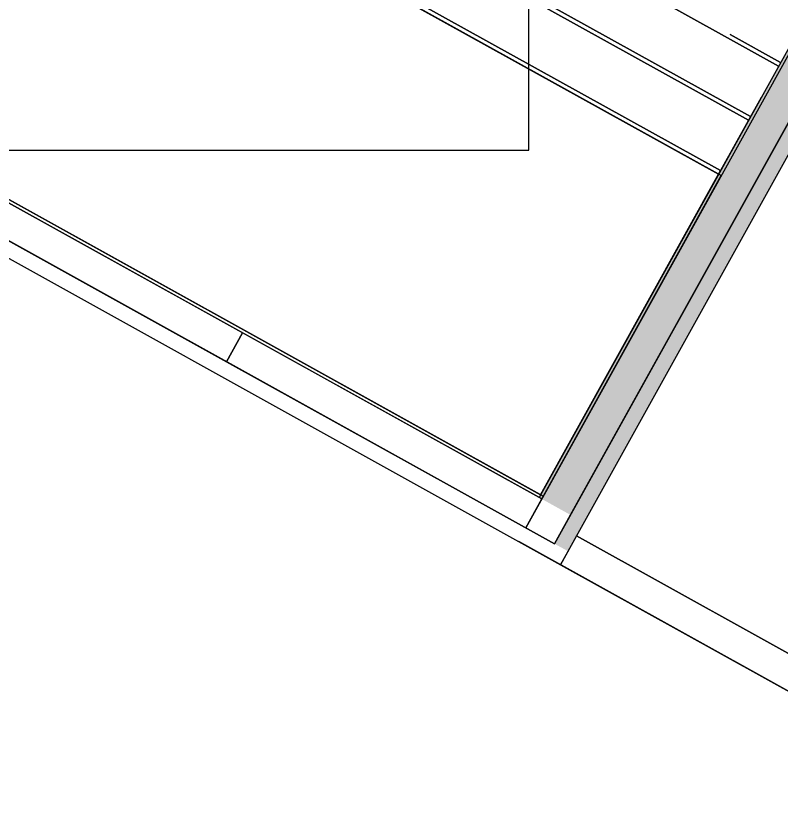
# Model space of a CAD drawing. Header units: metres. Extents: x 2.3 to 42.8, y 0.9 to 31.9.
# Drawn here: x 30.47 to 31.933, y 26.109 to 27.607 of the extents above; entities that cross this region are included whole.
import ezdxf

# ---------------------------------------------------------------- set-up
doc = ezdxf.new("R2010")
doc.units = ezdxf.units.M
for name, color, linetype in [('ARREDI', 9, 'Continuous'), ('PARETI_STRUTTURE', 7, 'Continuous'), ('PILASTRI_SETTI', 8, 'Continuous'), ('WAYFINDING_RIQUADRI', 7, 'Continuous')]:
    doc.layers.add(name, color=color, linetype=linetype)

msp = doc.modelspace()

# ---------------------------------------------------------------- linework, layer by layer
at = {"layer": 'ARREDI'}
for points in [[(31.8178, 27.3011), (30.527, 28.0178), (30.1839, 27.3999), (31.4747, 26.6832)], [(31.3426, 27.7091), (31.8738, 27.4141)], [(31.1969, 27.6549), (31.8165, 27.3108)], [(32.0249, 27.5442), (31.9698, 27.5748), (31.4442, 26.6281), (31.4992, 26.5975)], [(31.8345, 27.571), (31.9312, 27.5174)], [(30.8727, 26.9454), (30.9033, 27.0005), (30.1288, 27.4305), (30.0982, 27.3755)], [(30.9033, 27.0005), (30.8727, 26.9454), (31.4442, 26.6281), (31.4747, 26.6832)]]:
    msp.add_lwpolyline(points, close=True, dxfattribs=at)
for points in [[(31.894, 27.4505), (31.8165, 27.3109)], [(30.1922, 27.4021), (31.4725, 26.6912)], [(31.4724, 26.6912), (31.8165, 27.3109)]]:
    msp.add_lwpolyline(points, dxfattribs=at)
at = {"layer": 'PARETI_STRUTTURE'}
for points in [[(32.8379, 29.1504), (31.4696, 26.6861)], [(31.5298, 26.6526), (32.9125, 29.1428)], [(32.8981, 29.117), (31.4992, 26.5975)], [(31.5251, 26.5832), (32.924, 29.1026)], [(31.4696, 26.6861), (30.1841, 27.3998)], [(30.1893, 27.3969), (31.4747, 26.6832)], [(31.4776, 26.6884), (30.1922, 27.4021)], [(31.4992, 26.5975), (30.0985, 27.3753)], [(30.0841, 27.3495), (31.5107, 26.5574), (31.5251, 26.5832)], [(30.1536, 27.3447), (31.4992, 26.5975), (31.5298, 26.6526)], [(31.5413, 26.6125), (33.4183, 25.5703)], [(32.7425, 25.8735), (31.4311, 26.6016)]]:
    msp.add_lwpolyline(points, dxfattribs=at)
for points in [[(31.8178, 27.3011), (30.527, 28.0178), (30.1839, 27.3999), (31.4747, 26.6832)], [(31.8127, 27.304), (31.1982, 27.6451), (31.2378, 27.7165), (31.1982, 27.6451)], [(31.324, 27.7104), (31.87, 27.4072)], [(31.324, 27.7104), (31.87, 27.4072)], [(31.9273, 27.5105), (31.6504, 27.6643)], [(31.9273, 27.5105), (31.6504, 27.6643)], [(32.0249, 27.5442), (31.9698, 27.5748), (31.4442, 26.6281), (31.4992, 26.5975)], [(30.8727, 26.9454), (30.9033, 27.0005), (30.1288, 27.4305), (30.0982, 27.3755)], [(30.9033, 27.0005), (30.8727, 26.9454), (31.4442, 26.6281), (31.4747, 26.6832)], [(32.7765, 25.9266), (31.5413, 26.6125), (31.5107, 26.5574), (32.7459, 25.8715)]]:
    msp.add_lwpolyline(points, close=True, dxfattribs=at)
at = {"layer": 'PILASTRI_SETTI'}
for points in [[(30.0841, 27.3495), (31.1382, 29.2479), (30.0583, 27.3638), (31.1124, 29.2623)], [(30.1893, 27.3969), (31.1985, 29.2145), (30.1841, 27.3998), (31.1933, 29.2173)], [(31.4747, 26.6832), (32.8574, 29.1734), (31.4696, 26.6861), (32.8522, 29.1763)], [(31.5298, 26.6526), (32.9125, 29.1428), (31.4747, 26.6832), (32.8574, 29.1734)], [(31.5251, 26.5832), (32.924, 29.1026), (31.4992, 26.5975), (32.8982, 29.117)]]:
    msp.add_solid(points, dxfattribs=at)
at = {"layer": 'WAYFINDING_RIQUADRI'}
msp.add_lwpolyline([(30.35, 27.35), (31.45, 27.35), (31.45, 27.85), (30.35, 27.85)], close=True, dxfattribs=at)

doc.saveas('drawing.dxf')
